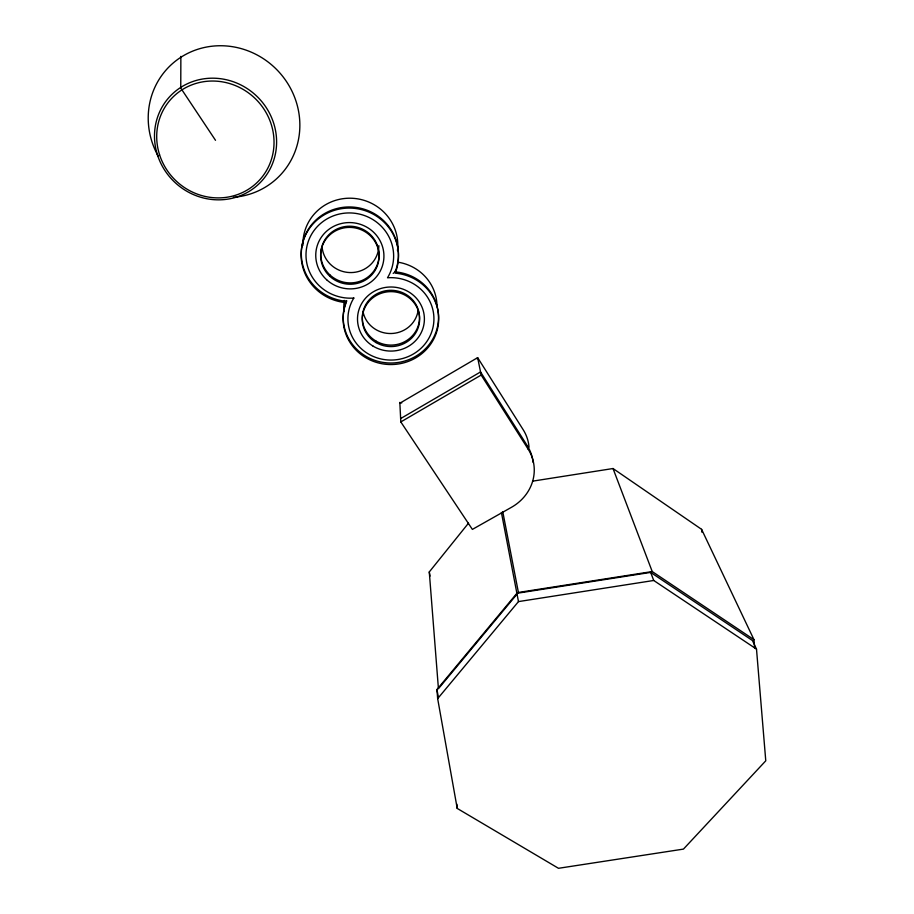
<?xml version="1.0" encoding="UTF-8"?>
<svg xmlns="http://www.w3.org/2000/svg" width="914" height="914" viewBox="0 0 914 914"><rect width="100%" height="100%" fill="white"/><g stroke="black" fill="none" stroke-linecap="round" stroke-linejoin="round"><path stroke-width="1.37" d="M180.869 56.371L180.755 88.064L215.51 140.31M346.303 300.58L346.269 301.266A47.654 45.677 -0.2 0 0 378.156 361.373A47.654 45.677 -0.2 0 0 437.737 325.498A47.654 45.677 -0.2 0 0 395.122 271.858A48.613 47.185 11.8 0 0 362.915 208.849A48.613 47.185 11.8 0 0 302.031 245.5A48.613 47.185 11.8 0 0 346.269 301.266L346.92 301.003M477.028 358.745L477.234 358.162M754.678 648.209L753.97 639.686L652.23 571.558L518.409 592.455L438.434 688.722L429.283 571.947L468.494 523.174M436.961 689.522L516.89 593.3L650.677 572.404L752.428 640.508L756.506 649.123L765.772 760.802L683.444 849.106L558.488 868.3L457.217 808.422L437.657 698.639L436.961 689.522L438.206 696.514M437.657 698.639L518.478 601.595L653.727 580.481L756.506 649.123M393.968 272.772L393.191 273.389M399.875 403.188L477.645 357.648L523.208 429.763A44.592 41.153 -10.3 0 1 529.035 447.197M400.64 418.578L480.536 371.952L527.264 445.689A45.78 42.055 -10.2 0 1 533.136 462.461M527.264 445.689L528.155 449.151A46.031 42.25 -10.2 0 1 511.452 507.316L472.378 529.4L400.812 421.925L481.175 375.06L477.645 357.648M353.764 298.078L353.821 298.044A42.638 40.856 -0.2 0 0 350.69 304.316A43.004 41.21 -0.2 0 0 379.436 358.574A43.004 41.21 -0.2 0 0 433.236 326.229A43.004 41.21 -0.2 0 0 394.768 277.822A42.638 40.856 -0.2 0 0 387.49 277.787A43.495 42.204 11.6 0 0 390.678 271.447A43.883 42.57 11.7 0 0 361.578 214.63A43.883 42.57 11.7 0 0 306.647 247.717A43.883 42.57 11.7 0 0 346.555 298.021A43.495 42.193 11.6 0 0 353.821 298.044M532.999 481.095L613.02 468.528L701.598 529.343L753.97 639.686M481.175 375.06L528.155 449.151M613.02 468.528L652.23 571.558M650.677 572.404L653.727 580.481M502.757 511.68L518.409 592.455M501.398 512.446L518.478 601.595M429.283 571.947L430.014 576.128M701.598 529.343L701.872 532.177M456.84 804.149L457.217 808.422M395.088 271.218L395.122 271.858M399.829 402.4L400.812 421.925M400.561 402.834A3.005 1.005 14.2 0 1 401.726 402.903M302.957 245.306A47.494 46.191 13 0 1 352.484 198.281A47.494 46.191 13 0 1 397.464 250.562M344.11 311.011A46.568 44.763 0.2 0 1 344.27 300.398M398.024 262.192A46.568 44.763 0.2 0 1 436.983 306.487M378.864 245.695A28.494 27.717 13 0 1 351.513 272.566A28.494 27.717 13 0 1 322.094 247.157M418.155 310.223A27.934 26.849 0.2 0 1 391.226 333.519A27.934 26.849 0.2 0 1 363.007 311.663M158.145 156.02A77.621 74.045 45.5 0 1 195.459 50.064A77.621 74.045 45.5 0 1 297.404 105.955A77.621 74.045 45.5 0 1 233.424 197.298M376.088 342.601A28.677 27.466 -0.2 0 0 419.629 319.694A28.677 27.466 -0.2 0 0 377.174 295.028A28.677 27.466 -0.2 0 0 376.088 342.601M329.954 276.394A29.259 28.38 11.6 0 0 378.339 262.501A29.259 28.38 11.6 0 0 341.276 228.546A29.259 28.38 11.6 0 0 329.954 276.394M301.826 246.723A48.762 47.311 11.7 0 0 346.189 302.637A47.791 45.791 -0.2 0 0 378.168 362.892A47.791 45.791 -0.2 0 0 437.932 326.938A47.791 45.791 -0.2 0 0 395.191 273.16A48.762 47.311 11.7 0 0 362.892 209.98A48.762 47.311 11.7 0 0 301.826 246.723M330.08 275.08A29.168 28.311 11.8 0 0 378.316 261.233A29.168 28.311 11.8 0 0 341.356 227.369A29.168 28.311 11.8 0 0 330.08 275.08M375.883 341.013A28.585 27.397 -0.2 0 0 419.48 318.495A28.585 27.397 -0.2 0 0 377.345 293.577A28.585 27.397 -0.2 0 0 375.883 341.013M326.606 279.718A34.126 33.11 11.6 0 0 383.057 263.575A34.126 33.11 11.6 0 0 339.859 223.919A34.126 33.11 11.6 0 0 326.606 279.718M373.061 346.12A33.452 32.047 -0.2 0 0 424.37 320.334A33.452 32.047 -0.2 0 0 375.414 290.663A33.452 32.047 -0.2 0 0 373.061 346.12M157.437 154.866A62.415 59.444 42.8 0 0 260.844 181.955A62.415 59.444 42.8 0 0 228.351 80.226A62.415 59.444 42.8 0 0 157.437 154.866M159.55 154.706A59.958 57.091 42.7 0 0 258.902 180.698A59.958 57.091 42.7 0 0 227.643 82.991A59.958 57.091 42.7 0 0 159.55 154.706"/></g></svg>
